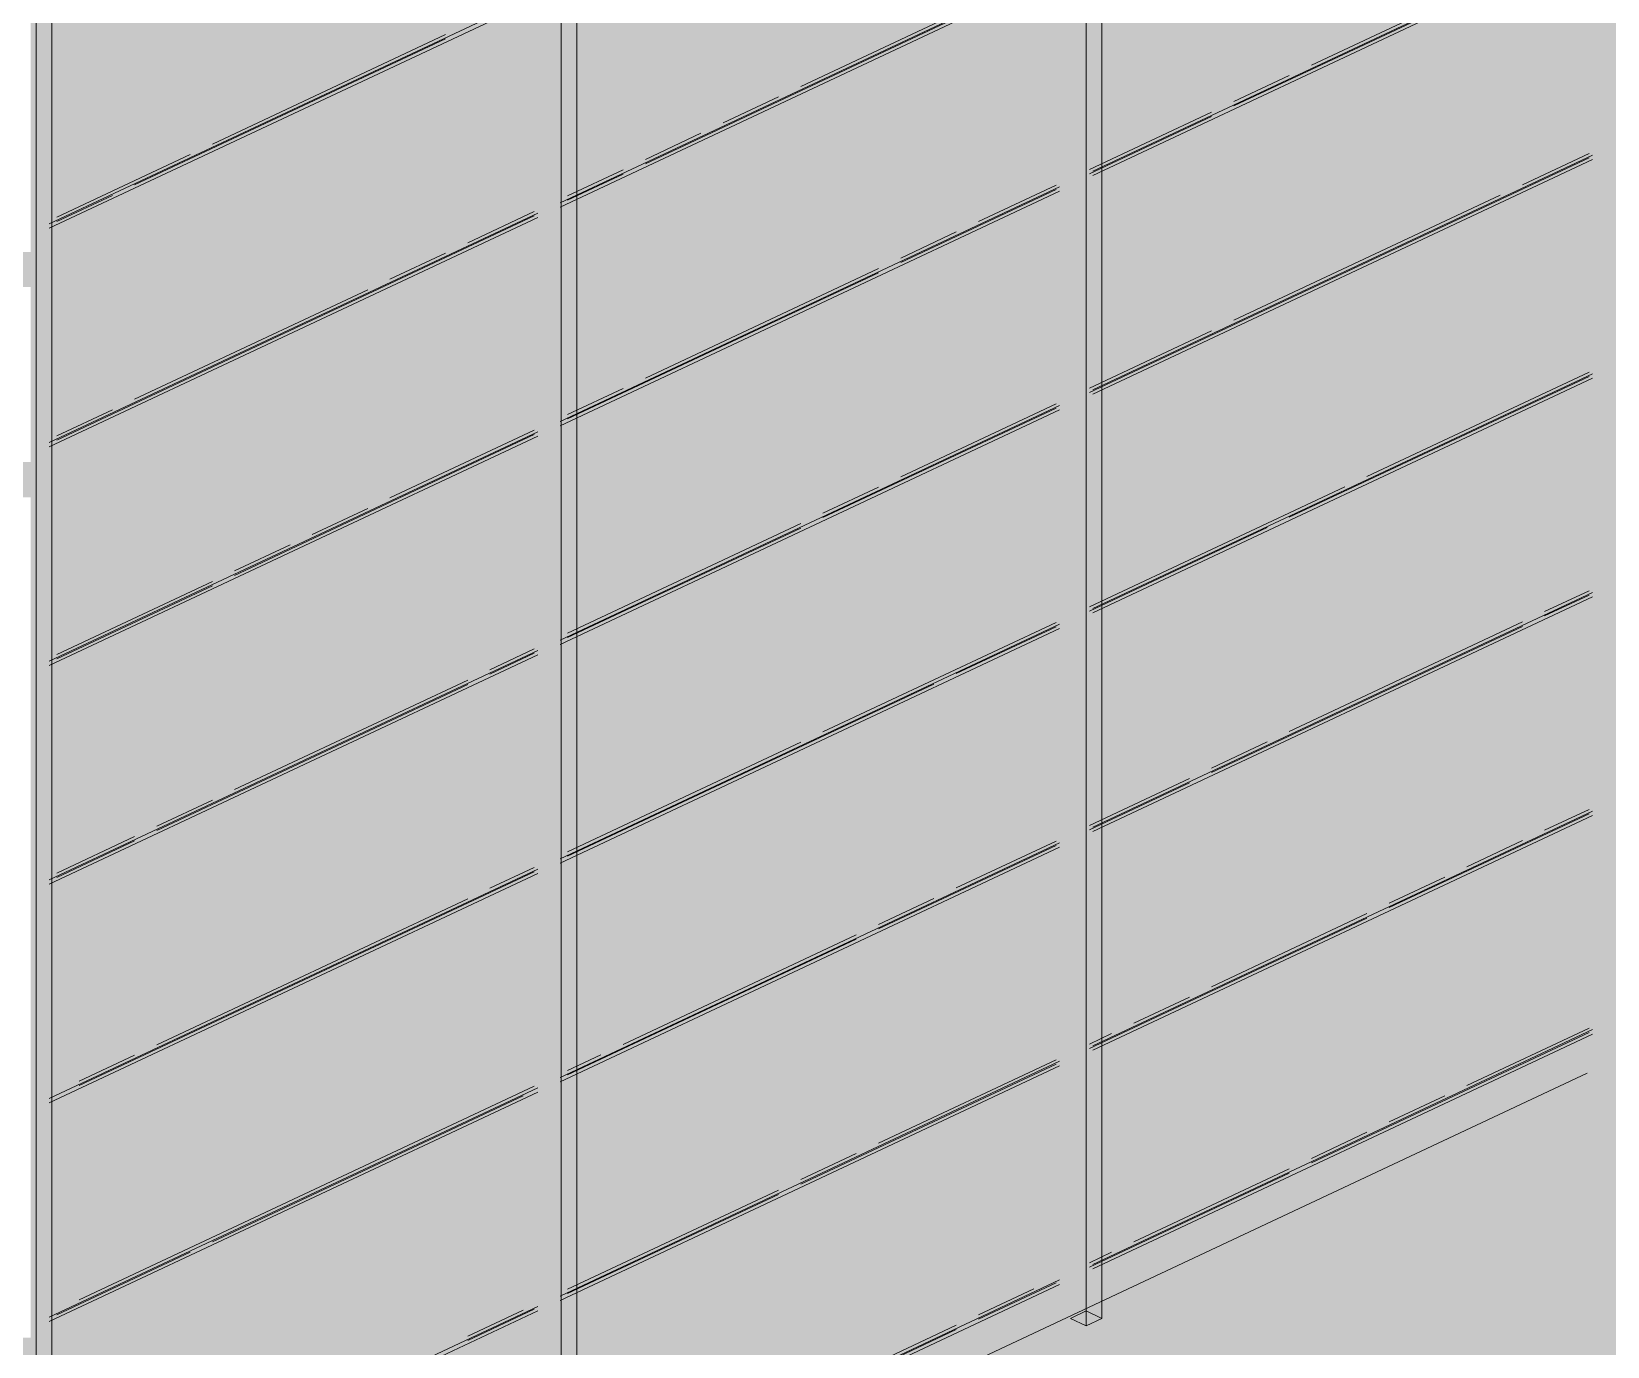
# Model space of a CAD drawing. Header units: millimetres. Extents: x 5 to 1315, y 5 to 292.
# Drawn here: x 1139.16 to 1146.66, y 218.79 to 225.05 of the extents above; entities that cross this region are included whole.
import ezdxf

# ---------------------------------------------------------------- set-up
doc = ezdxf.new("R2010")
doc.units = ezdxf.units.MM
doc.layers.add('EXISTING', color=7, linetype='Continuous')
doc.layers.add('IMAGES', color=7, linetype='Continuous')

# ---------------------------------------------------------------- blocks, each defined once
blk = doc.blocks.new('SHEET_03')
at = {"layer": 'EXISTING', "color": 250, "lineweight": 9}
for p, q in [((244.1804, 218.96), (244.1804, 235.6115)), ((244.1804, 235.5411), (244.1804, 218.8895)), ((244.2554, 218.9248), (244.2554, 235.5763)), ((241.68, 217.7861), (241.68, 234.4377)), ((241.7551, 217.7509), (241.7551, 234.4024)), ((241.68, 234.3672), (241.68, 217.7157)), ((239.1797, 233.1934), (239.1797, 216.5418)), ((239.2547, 216.5771), (239.2547, 233.2286)), ((244.2127, 224.3855), (246.5919, 225.5025)), ((244.2127, 224.3647), (246.5919, 225.4817)), ((244.8834, 224.6952), (246.5752, 225.4895)), ((246.5752, 225.5103), (245.2535, 224.8898)), ((241.6749, 224.2348), (244.0541, 225.3518)), ((241.6749, 224.214), (244.0541, 225.331)), ((239.2428, 224.1338), (241.5691, 225.2259)), ((239.2428, 224.1129), (241.5691, 225.2051)), ((242.0812, 224.4204), (243.5616, 225.1154)), ((243.5616, 225.1362), (242.8214, 224.7887)), ((239.6491, 224.3193), (241.1295, 225.0143)), ((241.1295, 225.0352), (240.0192, 224.5139)), ((245.1477, 224.8402), (244.8834, 224.7161)), ((242.7156, 224.7391), (242.4513, 224.615)), ((244.7776, 224.6664), (244.196, 224.3934)), ((244.196, 224.3726), (244.7776, 224.6456)), ((242.3455, 224.5653), (242.0812, 224.4412)), ((239.9134, 224.4643), (239.279, 224.1664)), ((244.196, 223.3318), (246.5752, 224.4488)), ((244.2127, 223.3448), (246.5919, 224.4618)), ((244.2127, 223.324), (246.5919, 224.441)), ((246.5752, 224.4696), (246.258, 224.3207)), ((241.9754, 224.3916), (241.7111, 224.2675)), ((241.7111, 224.2467), (241.9754, 224.3708)), ((239.279, 224.1456), (239.5433, 224.2697)), ((241.6749, 223.1941), (244.0541, 224.3111)), ((241.6749, 223.1733), (244.0541, 224.2903)), ((243.2972, 223.9506), (244.0374, 224.2981)), ((244.0374, 224.3189), (243.6673, 224.1452)), ((246.1523, 224.2711), (244.8834, 223.6753)), ((239.2428, 223.093), (241.5691, 224.1852)), ((239.279, 223.1049), (241.5525, 224.1722)), ((241.5525, 224.193), (241.2352, 224.0441)), ((239.2428, 223.0722), (241.5691, 224.1644)), ((243.5616, 224.0955), (243.2972, 223.9714)), ((241.1295, 223.9944), (240.8651, 223.8703)), ((241.7111, 223.2059), (243.1915, 223.9009)), ((243.1915, 223.9218), (242.0812, 223.4005)), ((240.7594, 223.8207), (239.6491, 223.2994)), ((244.7776, 223.6257), (244.196, 223.3527)), ((246.5752, 223.4289), (245.5178, 222.9325)), ((241.9754, 223.3509), (241.7111, 223.2268)), ((244.2127, 222.3041), (246.5919, 223.4211)), ((244.2127, 222.2833), (246.5919, 223.4003)), ((245.1477, 222.7379), (246.5752, 223.4081)), ((244.0374, 223.2782), (243.2972, 222.9307)), ((239.5433, 223.2498), (239.279, 223.1257)), ((241.6749, 222.1534), (244.0541, 223.2704)), ((241.6749, 222.1326), (244.0541, 223.2495)), ((242.9271, 222.7361), (244.0374, 223.2574)), ((239.2428, 222.0523), (241.5691, 223.1445)), ((239.2428, 222.0315), (241.5691, 223.1237)), ((240.1249, 222.4613), (241.5525, 223.1315)), ((241.5525, 223.1523), (240.8651, 222.8296)), ((243.1915, 222.881), (242.9271, 222.7569)), ((245.4121, 222.8828), (244.196, 222.3119)), ((240.7594, 222.78), (240.495, 222.6559)), ((242.8214, 222.7073), (241.7111, 222.186)), ((241.7111, 222.1652), (242.8214, 222.6865)), ((244.196, 222.2911), (245.042, 222.6883)), ((240.3893, 222.6062), (240.1249, 222.4821)), ((240.0192, 222.4325), (239.279, 222.085)), ((239.279, 222.0641), (240.0192, 222.4117)), ((244.2127, 221.2634), (246.5919, 222.3804)), ((246.5752, 222.3882), (246.3638, 222.2889)), ((244.2127, 221.2426), (246.5919, 222.3595)), ((246.3638, 222.2681), (246.5752, 222.3674)), ((241.6749, 221.1127), (244.0541, 222.2296)), ((244.0374, 222.2375), (242.9271, 221.7162)), ((246.258, 222.2393), (245.1477, 221.718)), ((241.6749, 221.0919), (244.0541, 222.2088)), ((243.5616, 221.9933), (244.0374, 222.2167)), ((244.7776, 221.5234), (246.258, 222.2184)), ((239.2428, 221.0116), (241.5691, 222.1037)), ((239.2428, 220.9908), (241.5691, 222.0829)), ((241.5525, 222.1116), (241.341, 222.0123)), ((241.341, 221.9915), (241.5525, 222.0908)), ((239.7548, 221.2468), (241.2352, 221.9418)), ((241.2352, 221.9626), (240.1249, 221.4414)), ((241.7111, 221.1245), (243.4558, 221.9436)), ((242.8214, 221.6666), (241.7111, 221.1453)), ((245.042, 221.6684), (244.7776, 221.5442)), ((244.6719, 221.4946), (244.196, 221.2712)), ((244.196, 221.2504), (244.6719, 221.4738)), ((240.0192, 221.3917), (239.7548, 221.2676)), ((244.2127, 220.2227), (246.5919, 221.3396)), ((245.6236, 220.8799), (246.5752, 221.3266)), ((246.5752, 221.3475), (246.3638, 221.2482)), ((244.2127, 220.2019), (246.5919, 221.3188)), ((239.6491, 221.218), (239.279, 221.0442)), ((239.279, 221.0234), (239.6491, 221.1972)), ((241.6749, 220.0719), (244.0541, 221.1889)), ((243.1915, 220.7788), (244.0374, 221.1759)), ((244.0374, 221.1967), (243.5616, 220.9734)), ((246.258, 221.1985), (245.9937, 221.0744)), ((241.6749, 220.0511), (244.0541, 221.1681)), ((239.2428, 219.9709), (241.5691, 221.063)), ((239.2428, 219.9501), (241.5691, 221.0422)), ((239.3847, 220.0324), (241.5525, 221.05)), ((241.5525, 221.0709), (241.341, 220.9716)), ((245.8879, 221.0248), (245.6236, 220.9007)), ((241.2352, 220.9219), (239.7548, 220.2269)), ((243.4558, 220.9237), (243.1915, 220.7996)), ((244.196, 220.2097), (245.5178, 220.8302)), ((245.5178, 220.851), (244.7776, 220.5035)), ((241.7111, 220.0838), (243.0857, 220.7291)), ((243.0857, 220.75), (241.9754, 220.2287)), ((244.6719, 220.4539), (244.4075, 220.3298)), ((244.3018, 220.2801), (244.196, 220.2305)), ((244.2127, 219.1819), (246.5919, 220.2989)), ((244.2127, 219.1611), (246.5919, 220.2781)), ((245.2535, 219.6654), (246.5752, 220.2859)), ((246.5752, 220.3067), (245.9937, 220.0337)), ((239.6491, 220.1773), (239.3847, 220.0532)), ((241.6749, 219.0312), (244.0541, 220.1482)), ((241.6749, 219.0104), (244.0541, 220.1274)), ((241.8697, 220.1791), (241.7111, 220.1046)), ((242.8214, 219.5643), (244.0374, 220.1352)), ((244.0374, 220.156), (243.1915, 219.7589)), ((246.5669, 220.0921), (241.7027, 217.8085)), ((239.2428, 218.9302), (241.5691, 220.0223)), ((239.2428, 218.9093), (241.5691, 220.0015)), ((241.5525, 220.0301), (239.3847, 219.0124)), ((240.0192, 219.2895), (241.4996, 219.9845)), ((245.8879, 219.9841), (245.6236, 219.86)), ((245.5178, 219.8103), (245.2535, 219.6862)), ((243.0857, 219.7092), (242.8214, 219.5851)), ((244.196, 219.169), (245.1477, 219.6157)), ((245.1477, 219.6366), (244.4075, 219.2891)), ((242.7156, 219.5355), (241.7111, 219.0639)), ((241.7111, 219.0431), (242.7156, 219.5147)), ((239.279, 218.942), (239.9134, 219.2398)), ((244.3018, 219.2394), (244.196, 219.1898)), ((241.6749, 217.9905), (244.0541, 219.1075)), ((241.6749, 217.9697), (244.0541, 219.0867)), ((243.6673, 218.9207), (244.0374, 219.0945)), ((243.9317, 219.0657), (243.6673, 218.9416)), ((239.2428, 217.8894), (241.5691, 218.9816)), ((239.2428, 217.8686), (241.5691, 218.9608)), ((241.2352, 218.8197), (241.5525, 218.9686)), ((241.4996, 218.9646), (241.2352, 218.8405)), ((244.1054, 218.9248), (244.1804, 218.96)), ((244.1804, 218.8895), (244.1054, 218.9248)), ((244.1804, 218.96), (244.2554, 218.9248)), ((244.2554, 218.9248), (244.1804, 218.8895)), ((242.0812, 218.1761), (243.5616, 218.8711)), ((243.5616, 218.8919), (242.8214, 218.5444))]:
    blk.add_line(p, q, dxfattribs=at)
at = {"layer": 'IMAGES', "color": 7}
for points in [[(241.6543, 220), (241.821, 220), (241.6543, 227.1667), (241.821, 227.1667)], [(239.1548, 224), (239.3214, 224), (239.1548, 226.1667), (239.3214, 226.1667)], [(246.6534, 222.3333), (246.82, 222.3333), (246.6534, 225.3333), (246.82, 225.3333)], [(239.3214, 224.3333), (239.4881, 224.3333), (239.3214, 225.1667), (239.4881, 225.1667)], [(239.4881, 225), (241.1544, 225), (239.4881, 225.1667), (241.1544, 225.1667)], [(241.1544, 225), (241.6543, 225), (241.1544, 225.1667), (241.6543, 225.1667)], [(241.821, 225), (243.3207, 225), (241.821, 225.1667), (243.3207, 225.1667)], [(243.3207, 225), (244.1539, 225), (243.3207, 225.1667), (244.1539, 225.1667)], [(244.1539, 224.3333), (244.3205, 224.3333), (244.1539, 225.1667), (244.3205, 225.1667)], [(244.3205, 225), (245.4869, 225), (244.3205, 225.1667), (245.4869, 225.1667)], [(245.4869, 225), (246.1535, 225), (245.4869, 225.1667), (246.1535, 225.1667)], [(246.1535, 225), (246.6534, 225), (246.1535, 225.1667), (246.6534, 225.1667)], [(239.4881, 224.8333), (240.8211, 224.8333), (239.4881, 225), (240.8211, 225)], [(240.8211, 224.8333), (241.3211, 224.8333), (240.8211, 225), (241.3211, 225)], [(241.3211, 224.8333), (241.4877, 224.8333), (241.3211, 225), (241.4877, 225)], [(241.4877, 224.1667), (241.6543, 224.1667), (241.4877, 225), (241.6543, 225)], [(241.821, 224.8333), (242.9874, 224.8333), (241.821, 225), (242.9874, 225)], [(242.9874, 224.8333), (243.654, 224.8333), (242.9874, 225), (243.654, 225)], [(243.654, 224.8333), (243.9872, 224.8333), (243.654, 225), (243.9872, 225)], [(243.9872, 224.3333), (244.1539, 224.3333), (243.9872, 225), (244.1539, 225)], [(244.3205, 224.8333), (245.1537, 224.8333), (244.3205, 225), (245.1537, 225)], [(245.1537, 224.8333), (245.8202, 224.8333), (245.1537, 225), (245.8202, 225)], [(245.8202, 224.8333), (246.6534, 224.8333), (245.8202, 225), (246.6534, 225)], [(239.4881, 224.6667), (240.4879, 224.6667), (239.4881, 224.8333), (240.4879, 224.8333)], [(240.4879, 224.6667), (240.9878, 224.6667), (240.4879, 224.8333), (240.9878, 224.8333)], [(240.9878, 224.6667), (241.4877, 224.6667), (240.9878, 224.8333), (241.4877, 224.8333)], [(241.821, 224.6667), (242.4875, 224.6667), (241.821, 224.8333), (242.4875, 224.8333)], [(242.4875, 224.6667), (243.3207, 224.6667), (242.4875, 224.8333), (243.3207, 224.8333)], [(243.3207, 224.6667), (243.9872, 224.6667), (243.3207, 224.8333), (243.9872, 224.8333)], [(244.3205, 224.6667), (244.8204, 224.6667), (244.3205, 224.8333), (244.8204, 224.8333)], [(244.8204, 224.6667), (245.4869, 224.6667), (244.8204, 224.8333), (245.4869, 224.8333)], [(245.4869, 224.6667), (246.6534, 224.6667), (245.4869, 224.8333), (246.6534, 224.8333)], [(239.4881, 224.5), (239.988, 224.5), (239.4881, 224.6667), (239.988, 224.6667)], [(239.988, 224.5), (240.6545, 224.5), (239.988, 224.6667), (240.6545, 224.6667)], [(240.6545, 224.5), (241.4877, 224.5), (240.6545, 224.6667), (241.4877, 224.6667)], [(241.821, 224.5), (242.1542, 224.5), (241.821, 224.6667), (242.1542, 224.6667)], [(242.1542, 224.5), (242.4875, 224.5), (242.1542, 224.6667), (242.4875, 224.6667)], [(242.4875, 224.5), (242.6541, 224.5), (242.4875, 224.6667), (242.6541, 224.6667)], [(242.6541, 224.5), (242.9874, 224.5), (242.6541, 224.6667), (242.9874, 224.6667)], [(242.9874, 224.5), (243.9872, 224.5), (242.9874, 224.6667), (243.9872, 224.6667)], [(244.3205, 224.5), (244.4871, 224.5), (244.3205, 224.6667), (244.4871, 224.6667)], [(244.4871, 224.5), (244.8204, 224.5), (244.4871, 224.6667), (244.8204, 224.6667)], [(244.8204, 224.5), (244.987, 224.5), (244.8204, 224.6667), (244.987, 224.6667)], [(244.987, 224.5), (245.1537, 224.5), (244.987, 224.6667), (245.1537, 224.6667)], [(245.1537, 224.5), (246.6534, 224.5), (245.1537, 224.6667), (246.6534, 224.6667)], [(239.4881, 224.3333), (239.6547, 224.3333), (239.4881, 224.5), (239.6547, 224.5)], [(239.6547, 224.3333), (240.3212, 224.3333), (239.6547, 224.5), (240.3212, 224.5)], [(240.3212, 224.3333), (241.4877, 224.3333), (240.3212, 224.5), (241.4877, 224.5)], [(241.821, 224.3333), (242.6541, 224.3333), (241.821, 224.5), (242.6541, 224.5)], [(242.6541, 224.3333), (243.9872, 224.3333), (242.6541, 224.5), (243.9872, 224.5)], [(244.3205, 224.3333), (244.6538, 224.3333), (244.3205, 224.5), (244.6538, 224.5)], [(244.6538, 224.3333), (246.4868, 224.3333), (244.6538, 224.5), (246.4868, 224.5)], [(246.4868, 224.3333), (246.6534, 224.3333), (246.4868, 224.5), (246.6534, 224.5)], [(239.3214, 224), (239.6547, 224), (239.3214, 224.3333), (239.6547, 224.3333)], [(239.6547, 224.1667), (239.8213, 224.1667), (239.6547, 224.3333), (239.8213, 224.3333)], [(239.8213, 224.1667), (239.988, 224.1667), (239.8213, 224.3333), (239.988, 224.3333)], [(239.988, 224.1667), (241.4877, 224.1667), (239.988, 224.3333), (241.4877, 224.3333)], [(241.821, 224.1667), (242.1542, 224.1667), (241.821, 224.3333), (242.1542, 224.3333)], [(242.1542, 224.1667), (243.8206, 224.1667), (242.1542, 224.3333), (243.8206, 224.3333)], [(243.8206, 224.1667), (243.9872, 224.1667), (243.8206, 224.3333), (243.9872, 224.3333)], [(243.9872, 224.1667), (244.3205, 224.1667), (243.9872, 224.3333), (244.3205, 224.3333)], [(244.3205, 224.1667), (245.9869, 224.1667), (244.3205, 224.3333), (245.9869, 224.3333)], [(245.9869, 224.1667), (246.6534, 224.1667), (245.9869, 224.3333), (246.6534, 224.3333)], [(239.6547, 224), (241.3211, 224), (239.6547, 224.1667), (241.3211, 224.1667)], [(241.3211, 224), (241.6543, 224), (241.3211, 224.1667), (241.6543, 224.1667)], [(241.821, 224), (243.3207, 224), (241.821, 224.1667), (243.3207, 224.1667)], [(243.3207, 224), (244.1539, 224), (243.3207, 224.1667), (244.1539, 224.1667)], [(244.1539, 219), (244.3205, 219), (244.1539, 224.1667), (244.3205, 224.1667)], [(244.3205, 224), (245.6536, 224), (244.3205, 224.1667), (245.6536, 224.1667)], [(245.6536, 224), (246.3201, 224), (245.6536, 224.1667), (246.3201, 224.1667)], [(246.3201, 224), (246.6534, 224), (246.3201, 224.1667), (246.6534, 224.1667)], [(238.9882, 223.8333), (239.3214, 223.8333), (238.9882, 224), (239.3214, 224)], [(239.3214, 223.3333), (239.4881, 223.3333), (239.3214, 224), (239.4881, 224)], [(239.4881, 223.8333), (240.8211, 223.8333), (239.4881, 224), (240.8211, 224)], [(240.8211, 223.8333), (241.6543, 223.8333), (240.8211, 224), (241.6543, 224)], [(241.821, 223.8333), (242.9874, 223.8333), (241.821, 224), (242.9874, 224)], [(242.9874, 223.8333), (243.8206, 223.8333), (242.9874, 224), (243.8206, 224)], [(243.8206, 223.8333), (243.9872, 223.8333), (243.8206, 224), (243.9872, 224)], [(243.9872, 223.3333), (244.1539, 223.3333), (243.9872, 224), (244.1539, 224)], [(244.3205, 223.8333), (245.3203, 223.8333), (244.3205, 224), (245.3203, 224)], [(245.3203, 223.8333), (245.8202, 223.8333), (245.3203, 224), (245.8202, 224)], [(245.8202, 223.8333), (246.6534, 223.8333), (245.8202, 224), (246.6534, 224)], [(239.1548, 223.1667), (239.3214, 223.1667), (239.1548, 223.8333), (239.3214, 223.8333)], [(239.4881, 223.6667), (240.4879, 223.6667), (239.4881, 223.8333), (240.4879, 223.8333)], [(240.4879, 223.6667), (241.1544, 223.6667), (240.4879, 223.8333), (241.1544, 223.8333)], [(241.1544, 223.6667), (241.4877, 223.6667), (241.1544, 223.8333), (241.4877, 223.8333)], [(241.4877, 223.1667), (241.6543, 223.1667), (241.4877, 223.8333), (241.6543, 223.8333)], [(241.821, 223.6667), (242.6541, 223.6667), (241.821, 223.8333), (242.6541, 223.8333)], [(242.6541, 223.6667), (243.3207, 223.6667), (242.6541, 223.8333), (243.3207, 223.8333)], [(243.3207, 223.6667), (243.9872, 223.6667), (243.3207, 223.8333), (243.9872, 223.8333)], [(244.3205, 223.6667), (244.987, 223.6667), (244.3205, 223.8333), (244.987, 223.8333)], [(244.987, 223.6667), (245.4869, 223.6667), (244.987, 223.8333), (245.4869, 223.8333)], [(245.4869, 223.6667), (246.6534, 223.6667), (245.4869, 223.8333), (246.6534, 223.8333)], [(239.4881, 223.5), (240.1546, 223.5), (239.4881, 223.6667), (240.1546, 223.6667)], [(240.1546, 223.5), (240.8211, 223.5), (240.1546, 223.6667), (240.8211, 223.6667)], [(240.8211, 223.5), (241.4877, 223.5), (240.8211, 223.6667), (241.4877, 223.6667)], [(241.821, 223.5), (242.3209, 223.5), (241.821, 223.6667), (242.3209, 223.6667)], [(242.3209, 223.5), (242.9874, 223.5), (242.3209, 223.6667), (242.9874, 223.6667)], [(242.9874, 223.5), (243.9872, 223.5), (242.9874, 223.6667), (243.9872, 223.6667)], [(244.3205, 223.5), (244.4871, 223.5), (244.3205, 223.6667), (244.4871, 223.6667)], [(244.4871, 223.5), (245.1537, 223.5), (244.4871, 223.6667), (245.1537, 223.6667)], [(245.1537, 223.5), (246.6534, 223.5), (245.1537, 223.6667), (246.6534, 223.6667)], [(239.4881, 223.3333), (239.8213, 223.3333), (239.4881, 223.5), (239.8213, 223.5)], [(239.8213, 223.3333), (240.3212, 223.3333), (239.8213, 223.5), (240.3212, 223.5)], [(240.3212, 223.3333), (241.4877, 223.3333), (240.3212, 223.5), (241.4877, 223.5)], [(241.821, 223.3333), (241.9876, 223.3333), (241.821, 223.5), (241.9876, 223.5)], [(241.9876, 223.3333), (242.6541, 223.3333), (241.9876, 223.5), (242.6541, 223.5)], [(242.6541, 223.3333), (243.9872, 223.3333), (242.6541, 223.5), (243.9872, 223.5)], [(244.3205, 223.3333), (244.8204, 223.3333), (244.3205, 223.5), (244.8204, 223.5)], [(244.8204, 223.3333), (246.4868, 223.3333), (244.8204, 223.5), (246.4868, 223.5)], [(246.4868, 223.3333), (246.6534, 223.3333), (246.4868, 223.5), (246.6534, 223.5)], [(239.3214, 223.1667), (240.1546, 223.1667), (239.3214, 223.3333), (240.1546, 223.3333)], [(240.1546, 223.1667), (241.4877, 223.1667), (240.1546, 223.3333), (241.4877, 223.3333)], [(241.821, 223.1667), (242.3209, 223.1667), (241.821, 223.3333), (242.3209, 223.3333)], [(242.3209, 223.1667), (243.8206, 223.1667), (242.3209, 223.3333), (243.8206, 223.3333)], [(243.8206, 223.1667), (244.1539, 223.1667), (243.8206, 223.3333), (244.1539, 223.3333)], [(244.3205, 223.1667), (244.4871, 223.1667), (244.3205, 223.3333), (244.4871, 223.3333)], [(244.4871, 223.1667), (246.1535, 223.1667), (244.4871, 223.3333), (246.1535, 223.3333)], [(246.1535, 223.1667), (246.6534, 223.1667), (246.1535, 223.3333), (246.6534, 223.3333)], [(239.1548, 223), (239.4881, 223), (239.1548, 223.1667), (239.4881, 223.1667)], [(239.4881, 223), (239.8213, 223), (239.4881, 223.1667), (239.8213, 223.1667)], [(239.8213, 223), (241.3211, 223), (239.8213, 223.1667), (241.3211, 223.1667)], [(241.3211, 223), (241.6543, 223), (241.3211, 223.1667), (241.6543, 223.1667)], [(241.821, 223), (243.654, 223), (241.821, 223.1667), (243.654, 223.1667)], [(243.654, 223), (244.1539, 223), (243.654, 223.1667), (244.1539, 223.1667)], [(244.3205, 223), (245.6536, 223), (244.3205, 223.1667), (245.6536, 223.1667)], [(245.6536, 223), (246.3201, 223), (245.6536, 223.1667), (246.3201, 223.1667)], [(246.3201, 223), (246.6534, 223), (246.3201, 223.1667), (246.6534, 223.1667)], [(238.9882, 222.8333), (239.3214, 222.8333), (238.9882, 223), (239.3214, 223)], [(239.3214, 222.1667), (239.4881, 222.1667), (239.3214, 223), (239.4881, 223)], [(239.4881, 222.8333), (240.9878, 222.8333), (239.4881, 223), (240.9878, 223)], [(240.9878, 222.8333), (241.6543, 222.8333), (240.9878, 223), (241.6543, 223)], [(241.821, 222.8333), (243.3207, 222.8333), (241.821, 223), (243.3207, 223)], [(243.3207, 222.8333), (243.8206, 222.8333), (243.3207, 223), (243.8206, 223)], [(243.8206, 222.8333), (243.9872, 222.8333), (243.8206, 223), (243.9872, 223)], [(243.9872, 222.3333), (244.1539, 222.3333), (243.9872, 223), (244.1539, 223)], [(244.3205, 222.8333), (245.3203, 222.8333), (244.3205, 223), (245.3203, 223)], [(245.3203, 222.8333), (245.9869, 222.8333), (245.3203, 223), (245.9869, 223)], [(245.9869, 222.8333), (246.6534, 222.8333), (245.9869, 223), (246.6534, 223)], [(239.1548, 220), (239.3214, 220), (239.1548, 222.8333), (239.3214, 222.8333)], [(239.4881, 222.6667), (240.6545, 222.6667), (239.4881, 222.8333), (240.6545, 222.8333)], [(240.6545, 222.6667), (241.1544, 222.6667), (240.6545, 222.8333), (241.1544, 222.8333)], [(241.1544, 222.6667), (241.4877, 222.6667), (241.1544, 222.8333), (241.4877, 222.8333)], [(241.4877, 222.1667), (241.6543, 222.1667), (241.4877, 222.8333), (241.6543, 222.8333)], [(241.821, 222.6667), (242.8208, 222.6667), (241.821, 222.8333), (242.8208, 222.8333)], [(242.8208, 222.6667), (243.4873, 222.6667), (242.8208, 222.8333), (243.4873, 222.8333)], [(243.4873, 222.6667), (243.9872, 222.6667), (243.4873, 222.8333), (243.9872, 222.8333)], [(244.3205, 222.6667), (244.987, 222.6667), (244.3205, 222.8333), (244.987, 222.8333)], [(244.987, 222.6667), (245.6536, 222.6667), (244.987, 222.8333), (245.6536, 222.8333)], [(245.6536, 222.6667), (246.6534, 222.6667), (245.6536, 222.8333), (246.6534, 222.8333)], [(239.4881, 222.5), (240.1546, 222.5), (239.4881, 222.6667), (240.1546, 222.6667)], [(240.1546, 222.5), (240.8211, 222.5), (240.1546, 222.6667), (240.8211, 222.6667)], [(240.8211, 222.5), (241.4877, 222.5), (240.8211, 222.6667), (241.4877, 222.6667)], [(241.821, 222.5), (242.4875, 222.5), (241.821, 222.6667), (242.4875, 222.6667)], [(242.4875, 222.5), (243.154, 222.5), (242.4875, 222.6667), (243.154, 222.6667)], [(243.154, 222.5), (243.9872, 222.5), (243.154, 222.6667), (243.9872, 222.6667)], [(244.3205, 222.5), (244.6538, 222.5), (244.3205, 222.6667), (244.6538, 222.6667)], [(244.6538, 222.5), (245.3203, 222.5), (244.6538, 222.6667), (245.3203, 222.6667)], [(245.3203, 222.5), (246.6534, 222.5), (245.3203, 222.6667), (246.6534, 222.6667)], [(239.4881, 222.3333), (239.8213, 222.3333), (239.4881, 222.5), (239.8213, 222.5)], [(239.8213, 222.3333), (240.4879, 222.3333), (239.8213, 222.5), (240.4879, 222.5)], [(240.4879, 222.3333), (241.4877, 222.3333), (240.4879, 222.5), (241.4877, 222.5)], [(241.821, 222.3333), (241.9876, 222.3333), (241.821, 222.5), (241.9876, 222.5)], [(241.9876, 222.3333), (242.6541, 222.3333), (241.9876, 222.5), (242.6541, 222.5)], [(242.6541, 222.3333), (243.9872, 222.3333), (242.6541, 222.5), (243.9872, 222.5)], [(244.3205, 222.3333), (244.987, 222.3333), (244.3205, 222.5), (244.987, 222.5)], [(244.987, 222.3333), (246.4868, 222.3333), (244.987, 222.5), (246.4868, 222.5)], [(246.4868, 222.3333), (246.6534, 222.3333), (246.4868, 222.5), (246.6534, 222.5)], [(239.4881, 222.1667), (239.6547, 222.1667), (239.4881, 222.3333), (239.6547, 222.3333)], [(239.6547, 222.1667), (240.1546, 222.1667), (239.6547, 222.3333), (240.1546, 222.3333)], [(240.1546, 222.1667), (241.4877, 222.1667), (240.1546, 222.3333), (241.4877, 222.3333)], [(241.821, 222), (241.9876, 222), (241.821, 222.3333), (241.9876, 222.3333)], [(241.9876, 222.1667), (242.1542, 222.1667), (241.9876, 222.3333), (242.1542, 222.3333)], [(242.1542, 222.1667), (242.3209, 222.1667), (242.1542, 222.3333), (242.3209, 222.3333)], [(242.3209, 222.1667), (243.8206, 222.1667), (242.3209, 222.3333), (243.8206, 222.3333)], [(243.8206, 222.1667), (244.1539, 222.1667), (243.8206, 222.3333), (244.1539, 222.3333)], [(244.3205, 222.1667), (244.6538, 222.1667), (244.3205, 222.3333), (244.6538, 222.3333)], [(244.6538, 222.1667), (246.1535, 222.1667), (244.6538, 222.3333), (246.1535, 222.3333)], [(246.1535, 222.1667), (246.4868, 222.1667), (246.1535, 222.3333), (246.4868, 222.3333)], [(246.4868, 222.1667), (246.82, 222.1667), (246.4868, 222.3333), (246.82, 222.3333)], [(239.3214, 222), (239.8213, 222), (239.3214, 222.1667), (239.8213, 222.1667)], [(239.8213, 222), (241.3211, 222), (239.8213, 222.1667), (241.3211, 222.1667)], [(241.3211, 222), (241.6543, 222), (241.3211, 222.1667), (241.6543, 222.1667)], [(241.9876, 222), (243.4873, 222), (241.9876, 222.1667), (243.4873, 222.1667)], [(243.4873, 222), (244.1539, 222), (243.4873, 222.1667), (244.1539, 222.1667)], [(244.3205, 222), (245.8202, 222), (244.3205, 222.1667), (245.8202, 222.1667)], [(245.8202, 222), (246.4868, 222), (245.8202, 222.1667), (246.4868, 222.1667)], [(246.4868, 222), (246.6534, 222), (246.4868, 222.1667), (246.6534, 222.1667)], [(246.6534, 220.3333), (246.82, 220.3333), (246.6534, 222.1667), (246.82, 222.1667)], [(239.3214, 221.1667), (239.4881, 221.1667), (239.3214, 222), (239.4881, 222)], [(239.4881, 221.8333), (240.9878, 221.8333), (239.4881, 222), (240.9878, 222)], [(240.9878, 221.8333), (241.3211, 221.8333), (240.9878, 222), (241.3211, 222)], [(241.3211, 221.8333), (241.4877, 221.8333), (241.3211, 222), (241.4877, 222)], [(241.4877, 221), (241.6543, 221), (241.4877, 222), (241.6543, 222)], [(241.821, 221.8333), (243.154, 221.8333), (241.821, 222), (243.154, 222)], [(243.154, 221.8333), (243.8206, 221.8333), (243.154, 222), (243.8206, 222)], [(243.8206, 221.8333), (243.9872, 221.8333), (243.8206, 222), (243.9872, 222)], [(243.9872, 221.1667), (244.1539, 221.1667), (243.9872, 222), (244.1539, 222)], [(244.3205, 221.8333), (245.4869, 221.8333), (244.3205, 222), (245.4869, 222)], [(245.4869, 221.8333), (245.9869, 221.8333), (245.4869, 222), (245.9869, 222)], [(245.9869, 221.8333), (246.6534, 221.8333), (245.9869, 222), (246.6534, 222)], [(239.4881, 221.6667), (240.6545, 221.6667), (239.4881, 221.8333), (240.6545, 221.8333)], [(240.6545, 221.6667), (241.3211, 221.6667), (240.6545, 221.8333), (241.3211, 221.8333)], [(241.3211, 221.6667), (241.4877, 221.6667), (241.3211, 221.8333), (241.4877, 221.8333)], [(241.821, 221.6667), (242.9874, 221.6667), (241.821, 221.8333), (242.9874, 221.8333)], [(242.9874, 221.6667), (243.4873, 221.6667), (242.9874, 221.8333), (243.4873, 221.8333)], [(243.4873, 221.6667), (243.9872, 221.6667), (243.4873, 221.8333), (243.9872, 221.8333)], [(244.3205, 221.6667), (245.1537, 221.6667), (244.3205, 221.8333), (245.1537, 221.8333)], [(245.1537, 221.6667), (245.6536, 221.6667), (245.1537, 221.8333), (245.6536, 221.8333)], [(245.6536, 221.6667), (246.6534, 221.6667), (245.6536, 221.8333), (246.6534, 221.8333)], [(239.4881, 221.5), (240.3212, 221.5), (239.4881, 221.6667), (240.3212, 221.6667)], [(240.3212, 221.5), (240.9878, 221.5), (240.3212, 221.6667), (240.9878, 221.6667)], [(240.9878, 221.5), (241.4877, 221.5), (240.9878, 221.6667), (241.4877, 221.6667)], [(241.821, 221.5), (242.4875, 221.5), (241.821, 221.6667), (242.4875, 221.6667)], [(242.4875, 221.5), (242.6541, 221.5), (242.4875, 221.6667), (242.6541, 221.6667)], [(242.6541, 221.5), (242.8208, 221.5), (242.6541, 221.6667), (242.8208, 221.6667)], [(242.8208, 221.5), (243.154, 221.5), (242.8208, 221.6667), (243.154, 221.6667)], [(243.154, 221.5), (243.9872, 221.5), (243.154, 221.6667), (243.9872, 221.6667)], [(244.3205, 221.5), (244.8204, 221.5), (244.3205, 221.6667), (244.8204, 221.6667)], [(244.8204, 221.5), (245.4869, 221.5), (244.8204, 221.6667), (245.4869, 221.6667)], [(245.4869, 221.5), (246.6534, 221.5), (245.4869, 221.6667), (246.6534, 221.6667)], [(239.4881, 221.3333), (239.8213, 221.3333), (239.4881, 221.5), (239.8213, 221.5)], [(239.8213, 221.3333), (240.6545, 221.3333), (239.8213, 221.5), (240.6545, 221.5)], [(240.6545, 221.3333), (241.4877, 221.3333), (240.6545, 221.5), (241.4877, 221.5)], [(241.821, 221.3333), (242.1542, 221.3333), (241.821, 221.5), (242.1542, 221.5)], [(242.1542, 221.3333), (242.8208, 221.3333), (242.1542, 221.5), (242.8208, 221.5)], [(242.8208, 221.3333), (243.9872, 221.3333), (242.8208, 221.5), (243.9872, 221.5)], [(244.3205, 221.3333), (244.987, 221.3333), (244.3205, 221.5), (244.987, 221.5)], [(244.987, 221.3333), (246.3201, 221.3333), (244.987, 221.5), (246.3201, 221.5)], [(246.3201, 221.3333), (246.4868, 221.3333), (246.3201, 221.5), (246.4868, 221.5)], [(246.4868, 221.3333), (246.6534, 221.3333), (246.4868, 221.5), (246.6534, 221.5)], [(239.4881, 221.1667), (239.6547, 221.1667), (239.4881, 221.3333), (239.6547, 221.3333)], [(239.6547, 221.1667), (240.3212, 221.1667), (239.6547, 221.3333), (240.3212, 221.3333)], [(240.3212, 221.1667), (241.4877, 221.1667), (240.3212, 221.3333), (241.4877, 221.3333)], [(241.821, 221.1667), (242.4875, 221.1667), (241.821, 221.3333), (242.4875, 221.3333)], [(242.4875, 221.1667), (243.9872, 221.1667), (242.4875, 221.3333), (243.9872, 221.3333)], [(244.3205, 221.1667), (244.6538, 221.1667), (244.3205, 221.3333), (244.6538, 221.3333)], [(244.6538, 221.1667), (246.3201, 221.1667), (244.6538, 221.3333), (246.3201, 221.3333)], [(246.3201, 221), (246.6534, 221), (246.3201, 221.3333), (246.6534, 221.3333)], [(239.3214, 221), (239.8213, 221), (239.3214, 221.1667), (239.8213, 221.1667)], [(239.8213, 221), (241.4877, 221), (239.8213, 221.1667), (241.4877, 221.1667)], [(241.821, 221), (241.9876, 221), (241.821, 221.1667), (241.9876, 221.1667)], [(241.9876, 221), (243.8206, 221), (241.9876, 221.1667), (243.8206, 221.1667)], [(243.8206, 221), (244.1539, 221), (243.8206, 221.1667), (244.1539, 221.1667)], [(244.3205, 221), (245.9869, 221), (244.3205, 221.1667), (245.9869, 221.1667)], [(245.9869, 221), (246.1535, 221), (245.9869, 221.1667), (246.1535, 221.1667)], [(246.1535, 221), (246.3201, 221), (246.1535, 221.1667), (246.3201, 221.1667)], [(239.3214, 220.1667), (239.4881, 220.1667), (239.3214, 221), (239.4881, 221)], [(239.4881, 220.8333), (240.9878, 220.8333), (239.4881, 221), (240.9878, 221)], [(240.9878, 220.8333), (241.6543, 220.8333), (240.9878, 221), (241.6543, 221)], [(241.821, 220.8333), (243.3207, 220.8333), (241.821, 221), (243.3207, 221)], [(243.3207, 220.8333), (244.1539, 220.8333), (243.3207, 221), (244.1539, 221)], [(244.3205, 220.8333), (245.4869, 220.8333), (244.3205, 221), (245.4869, 221)], [(245.4869, 220.8333), (246.1535, 220.8333), (245.4869, 221), (246.1535, 221)], [(246.1535, 220.8333), (246.6534, 220.8333), (246.1535, 221), (246.6534, 221)], [(239.4881, 220.6667), (240.6545, 220.6667), (239.4881, 220.8333), (240.6545, 220.8333)], [(240.6545, 220.6667), (240.9878, 220.6667), (240.6545, 220.8333), (240.9878, 220.8333)], [(240.9878, 220.6667), (241.1544, 220.6667), (240.9878, 220.8333), (241.1544, 220.8333)], [(241.1544, 220.6667), (241.3211, 220.6667), (241.1544, 220.8333), (241.3211, 220.8333)], [(241.3211, 220.6667), (241.4877, 220.6667), (241.3211, 220.8333), (241.4877, 220.8333)], [(241.4877, 220), (241.6543, 220), (241.4877, 220.8333), (241.6543, 220.8333)], [(241.821, 220.6667), (242.9874, 220.6667), (241.821, 220.8333), (242.9874, 220.8333)], [(242.9874, 220.6667), (243.4873, 220.6667), (242.9874, 220.8333), (243.4873, 220.8333)], [(243.4873, 220.6667), (243.9872, 220.6667), (243.4873, 220.8333), (243.9872, 220.8333)], [(243.9872, 220.1667), (244.1539, 220.1667), (243.9872, 220.8333), (244.1539, 220.8333)], [(244.3205, 220.6667), (245.1537, 220.6667), (244.3205, 220.8333), (245.1537, 220.8333)], [(245.1537, 220.6667), (245.8202, 220.6667), (245.1537, 220.8333), (245.8202, 220.8333)], [(245.8202, 220.6667), (246.6534, 220.6667), (245.8202, 220.8333), (246.6534, 220.8333)], [(239.4881, 220.5), (240.3212, 220.5), (239.4881, 220.6667), (240.3212, 220.6667)], [(240.3212, 220.5), (241.1544, 220.5), (240.3212, 220.6667), (241.1544, 220.6667)], [(241.1544, 220.5), (241.4877, 220.5), (241.1544, 220.6667), (241.4877, 220.6667)], [(241.821, 220.5), (242.6541, 220.5), (241.821, 220.6667), (242.6541, 220.6667)], [(242.6541, 220.5), (243.3207, 220.5), (242.6541, 220.6667), (243.3207, 220.6667)], [(243.3207, 220.5), (243.9872, 220.5), (243.3207, 220.6667), (243.9872, 220.6667)], [(244.3205, 220.5), (244.987, 220.5), (244.3205, 220.6667), (244.987, 220.6667)], [(244.987, 220.5), (245.4869, 220.5), (244.987, 220.6667), (245.4869, 220.6667)], [(245.4869, 220.5), (246.6534, 220.5), (245.4869, 220.6667), (246.6534, 220.6667)], [(239.4881, 220.3333), (240.1546, 220.3333), (239.4881, 220.5), (240.1546, 220.5)], [(240.1546, 220.3333), (240.6545, 220.3333), (240.1546, 220.5), (240.6545, 220.5)], [(240.6545, 220.3333), (241.4877, 220.3333), (240.6545, 220.5), (241.4877, 220.5)], [(241.821, 220.3333), (242.3209, 220.3333), (241.821, 220.5), (242.3209, 220.5)], [(242.3209, 220.3333), (242.8208, 220.3333), (242.3209, 220.5), (242.8208, 220.5)], [(242.8208, 220.3333), (243.9872, 220.3333), (242.8208, 220.5), (243.9872, 220.5)], [(244.3205, 220.3333), (244.4871, 220.3333), (244.3205, 220.5), (244.4871, 220.5)], [(244.4871, 220.3333), (245.1537, 220.3333), (244.4871, 220.5), (245.1537, 220.5)], [(245.1537, 220.3333), (246.6534, 220.3333), (245.1537, 220.5), (246.6534, 220.5)], [(239.4881, 220.1667), (239.8213, 220.1667), (239.4881, 220.3333), (239.8213, 220.3333)], [(239.8213, 220.1667), (240.3212, 220.1667), (239.8213, 220.3333), (240.3212, 220.3333)], [(240.3212, 220.1667), (241.4877, 220.1667), (240.3212, 220.3333), (241.4877, 220.3333)], [(241.821, 220.1667), (242.4875, 220.1667), (241.821, 220.3333), (242.4875, 220.3333)], [(242.4875, 220.1667), (243.9872, 220.1667), (242.4875, 220.3333), (243.9872, 220.3333)], [(244.3205, 220.1667), (244.8204, 220.1667), (244.3205, 220.3333), (244.8204, 220.3333)], [(244.8204, 220.1667), (246.3201, 220.1667), (244.8204, 220.3333), (246.3201, 220.3333)], [(246.3201, 220.1667), (246.6534, 220.1667), (246.3201, 220.3333), (246.6534, 220.3333)], [(246.6534, 220.1667), (246.9867, 220.1667), (246.6534, 220.3333), (246.9867, 220.3333)], [(239.3214, 220), (239.988, 220), (239.3214, 220.1667), (239.988, 220.1667)], [(239.988, 220), (241.4877, 220), (239.988, 220.1667), (241.4877, 220.1667)], [(241.821, 220), (242.1542, 220), (241.821, 220.1667), (242.1542, 220.1667)], [(242.1542, 220), (243.8206, 220), (242.1542, 220.1667), (243.8206, 220.1667)], [(243.8206, 220), (244.1539, 220), (243.8206, 220.1667), (244.1539, 220.1667)], [(244.3205, 220), (244.4871, 220), (244.3205, 220.1667), (244.4871, 220.1667)], [(244.4871, 220), (245.9869, 220), (244.4871, 220.1667), (245.9869, 220.1667)], [(245.9869, 220), (246.3201, 220), (245.9869, 220.1667), (246.3201, 220.1667)], [(246.3201, 220), (246.4868, 220), (246.3201, 220.1667), (246.4868, 220.1667)], [(246.4868, 220), (246.82, 220), (246.4868, 220.1667), (246.82, 220.1667)], [(239.1548, 219.8333), (239.4881, 219.8333), (239.1548, 220), (239.4881, 220)], [(239.4881, 219.8333), (241.1544, 219.8333), (239.4881, 220), (241.1544, 220)], [(241.1544, 219.8333), (241.4877, 219.8333), (241.1544, 220), (241.4877, 220)], [(241.4877, 219.8333), (241.821, 219.8333), (241.4877, 220), (241.821, 220)], [(241.821, 219.8333), (243.4873, 219.8333), (241.821, 220), (243.4873, 220)], [(243.4873, 219.8333), (244.1539, 219.8333), (243.4873, 220), (244.1539, 220)], [(244.3205, 219.8333), (245.8202, 219.8333), (244.3205, 220), (245.8202, 220)], [(245.8202, 219.8333), (245.9869, 219.8333), (245.8202, 220), (245.9869, 220)], [(245.9869, 219.8333), (246.3201, 219.8333), (245.9869, 220), (246.3201, 220)], [(246.3201, 219.8333), (246.6534, 219.8333), (246.3201, 220), (246.6534, 220)], [(246.6534, 219.8333), (254.9852, 219.8333), (246.6534, 220), (254.9852, 220)], [(239.1548, 219), (239.3214, 219), (239.1548, 219.8333), (239.3214, 219.8333)], [(239.3214, 219.1667), (239.4881, 219.1667), (239.3214, 219.8333), (239.4881, 219.8333)], [(239.4881, 219.6667), (240.9878, 219.6667), (239.4881, 219.8333), (240.9878, 219.8333)], [(240.9878, 219.6667), (241.6543, 219.6667), (240.9878, 219.8333), (241.6543, 219.8333)], [(241.6543, 219), (241.821, 219), (241.6543, 219.8333), (241.821, 219.8333)], [(241.821, 219.6667), (243.154, 219.6667), (241.821, 219.8333), (243.154, 219.8333)], [(243.154, 219.6667), (243.654, 219.6667), (243.154, 219.8333), (243.654, 219.8333)], [(243.654, 219.6667), (243.9872, 219.6667), (243.654, 219.8333), (243.9872, 219.8333)], [(243.9872, 219.1667), (244.1539, 219.1667), (243.9872, 219.8333), (244.1539, 219.8333)], [(244.3205, 219.6667), (245.1537, 219.6667), (244.3205, 219.8333), (245.1537, 219.8333)], [(245.1537, 219.6667), (245.6536, 219.6667), (245.1537, 219.8333), (245.6536, 219.8333)], [(245.6536, 219.6667), (245.8202, 219.6667), (245.6536, 219.8333), (245.8202, 219.8333)], [(245.8202, 219.6667), (246.3201, 219.6667), (245.8202, 219.8333), (246.3201, 219.8333)], [(246.3201, 219.6667), (254.9852, 219.6667), (246.3201, 219.8333), (254.9852, 219.8333)], [(239.4881, 219.5), (240.4879, 219.5), (239.4881, 219.6667), (240.4879, 219.6667)], [(240.4879, 219.5), (240.6545, 219.5), (240.4879, 219.6667), (240.6545, 219.6667)], [(240.6545, 219.5), (240.8211, 219.5), (240.6545, 219.6667), (240.8211, 219.6667)], [(240.8211, 219.5), (241.1544, 219.5), (240.8211, 219.6667), (241.1544, 219.6667)], [(241.1544, 219.5), (241.4877, 219.5), (241.1544, 219.6667), (241.4877, 219.6667)], [(241.4877, 219), (241.6543, 219), (241.4877, 219.6667), (241.6543, 219.6667)], [(241.821, 219.5), (242.8208, 219.5), (241.821, 219.6667), (242.8208, 219.6667)], [(242.8208, 219.5), (242.9874, 219.5), (242.8208, 219.6667), (242.9874, 219.6667)], [(242.9874, 219.5), (243.154, 219.5), (242.9874, 219.6667), (243.154, 219.6667)], [(243.154, 219.5), (243.3207, 219.5), (243.154, 219.6667), (243.3207, 219.6667)], [(243.3207, 219.5), (243.9872, 219.5), (243.3207, 219.6667), (243.9872, 219.6667)], [(244.3205, 219.5), (244.8204, 219.5), (244.3205, 219.6667), (244.8204, 219.6667)], [(244.8204, 219.5), (245.9869, 219.5), (244.8204, 219.6667), (245.9869, 219.6667)], [(245.9869, 219.5), (254.9852, 219.5), (245.9869, 219.6667), (254.9852, 219.6667)], [(239.4881, 219.3333), (240.1546, 219.3333), (239.4881, 219.5), (240.1546, 219.5)], [(240.1546, 219.3333), (240.8211, 219.3333), (240.1546, 219.5), (240.8211, 219.5)], [(240.8211, 219.3333), (241.4877, 219.3333), (240.8211, 219.5), (241.4877, 219.5)], [(241.821, 219.3333), (242.3209, 219.3333), (241.821, 219.5), (242.3209, 219.5)], [(242.3209, 219.3333), (242.9874, 219.3333), (242.3209, 219.5), (242.9874, 219.5)], [(242.9874, 219.3333), (243.9872, 219.3333), (242.9874, 219.5), (243.9872, 219.5)], [(244.3205, 219.3333), (244.6538, 219.3333), (244.3205, 219.5), (244.6538, 219.5)], [(244.6538, 219.3333), (245.4869, 219.3333), (244.6538, 219.5), (245.4869, 219.5)], [(245.4869, 219.3333), (254.9852, 219.3333), (245.4869, 219.5), (254.9852, 219.5)], [(239.4881, 219.1667), (239.8213, 219.1667), (239.4881, 219.3333), (239.8213, 219.3333)], [(239.8213, 219.1667), (240.3212, 219.1667), (239.8213, 219.3333), (240.3212, 219.3333)], [(240.3212, 219.1667), (241.4877, 219.1667), (240.3212, 219.3333), (241.4877, 219.3333)], [(241.821, 219.1667), (241.9876, 219.1667), (241.821, 219.3333), (241.9876, 219.3333)], [(241.9876, 219.1667), (242.6541, 219.1667), (241.9876, 219.3333), (242.6541, 219.3333)], [(242.6541, 219.1667), (243.9872, 219.1667), (242.6541, 219.3333), (243.9872, 219.3333)], [(244.3205, 219.1667), (244.6538, 219.1667), (244.3205, 219.3333), (244.6538, 219.3333)], [(244.6538, 219.1667), (244.8204, 219.1667), (244.6538, 219.3333), (244.8204, 219.3333)], [(244.8204, 219.1667), (245.1537, 219.1667), (244.8204, 219.3333), (245.1537, 219.3333)], [(245.1537, 219.1667), (254.9852, 219.1667), (245.1537, 219.3333), (254.9852, 219.3333)], [(239.3214, 219), (239.988, 219), (239.3214, 219.1667), (239.988, 219.1667)], [(239.988, 219), (241.4877, 219), (239.988, 219.1667), (241.4877, 219.1667)], [(241.821, 219), (242.3209, 219), (241.821, 219.1667), (242.3209, 219.1667)], [(242.3209, 219), (243.8206, 219), (242.3209, 219.1667), (243.8206, 219.1667)], [(243.8206, 219), (244.1539, 219), (243.8206, 219.1667), (244.1539, 219.1667)], [(244.3205, 219), (244.8204, 219), (244.3205, 219.1667), (244.8204, 219.1667)], [(244.8204, 219), (254.9852, 219), (244.8204, 219.1667), (254.9852, 219.1667)], [(239.1548, 218.8333), (239.4881, 218.8333), (239.1548, 219), (239.4881, 219)], [(239.4881, 218.8333), (239.6547, 218.8333), (239.4881, 219), (239.6547, 219)], [(239.6547, 218.8333), (241.3211, 218.8333), (239.6547, 219), (241.3211, 219)], [(241.3211, 218.8333), (241.4877, 218.8333), (241.3211, 219), (241.4877, 219)], [(241.4877, 218.8333), (241.821, 218.8333), (241.4877, 219), (241.821, 219)], [(241.821, 218.8333), (241.9876, 218.8333), (241.821, 219), (241.9876, 219)], [(241.9876, 218.8333), (243.4873, 218.8333), (241.9876, 219), (243.4873, 219)], [(243.4873, 218.8333), (243.9872, 218.8333), (243.4873, 219), (243.9872, 219)], [(243.9872, 218.8333), (244.3205, 218.8333), (243.9872, 219), (244.3205, 219)], [(244.3205, 218.8333), (244.4871, 218.8333), (244.3205, 219), (244.4871, 219)], [(244.4871, 218.8333), (254.9852, 218.8333), (244.4871, 219), (254.9852, 219)], [(238.9882, 218.6667), (239.3214, 218.6667), (238.9882, 218.8333), (239.3214, 218.8333)], [(239.3214, 218.1667), (239.4881, 218.1667), (239.3214, 218.8333), (239.4881, 218.8333)], [(239.4881, 218.6667), (240.8211, 218.6667), (239.4881, 218.8333), (240.8211, 218.8333)], [(240.8211, 218.6667), (241.6543, 218.6667), (240.8211, 218.8333), (241.6543, 218.8333)], [(241.6543, 217.8333), (241.821, 217.8333), (241.6543, 218.8333), (241.821, 218.8333)], [(241.821, 218.6667), (243.154, 218.6667), (241.821, 218.8333), (243.154, 218.8333)], [(243.154, 218.6667), (243.4873, 218.6667), (243.154, 218.8333), (243.4873, 218.8333)], [(243.4873, 218.6667), (243.654, 218.6667), (243.4873, 218.8333), (243.654, 218.8333)], [(243.654, 218.6667), (243.9872, 218.6667), (243.654, 218.8333), (243.9872, 218.8333)], [(243.9872, 218.6667), (254.9852, 218.6667), (243.9872, 218.8333), (254.9852, 218.8333)]]:
    blk.add_solid(points, dxfattribs=at)

msp = doc.modelspace()

# ---------------------------------------------------------------- block references
msp.add_blockref('SHEET_03', (900, 0))

doc.saveas('drawing.dxf')
